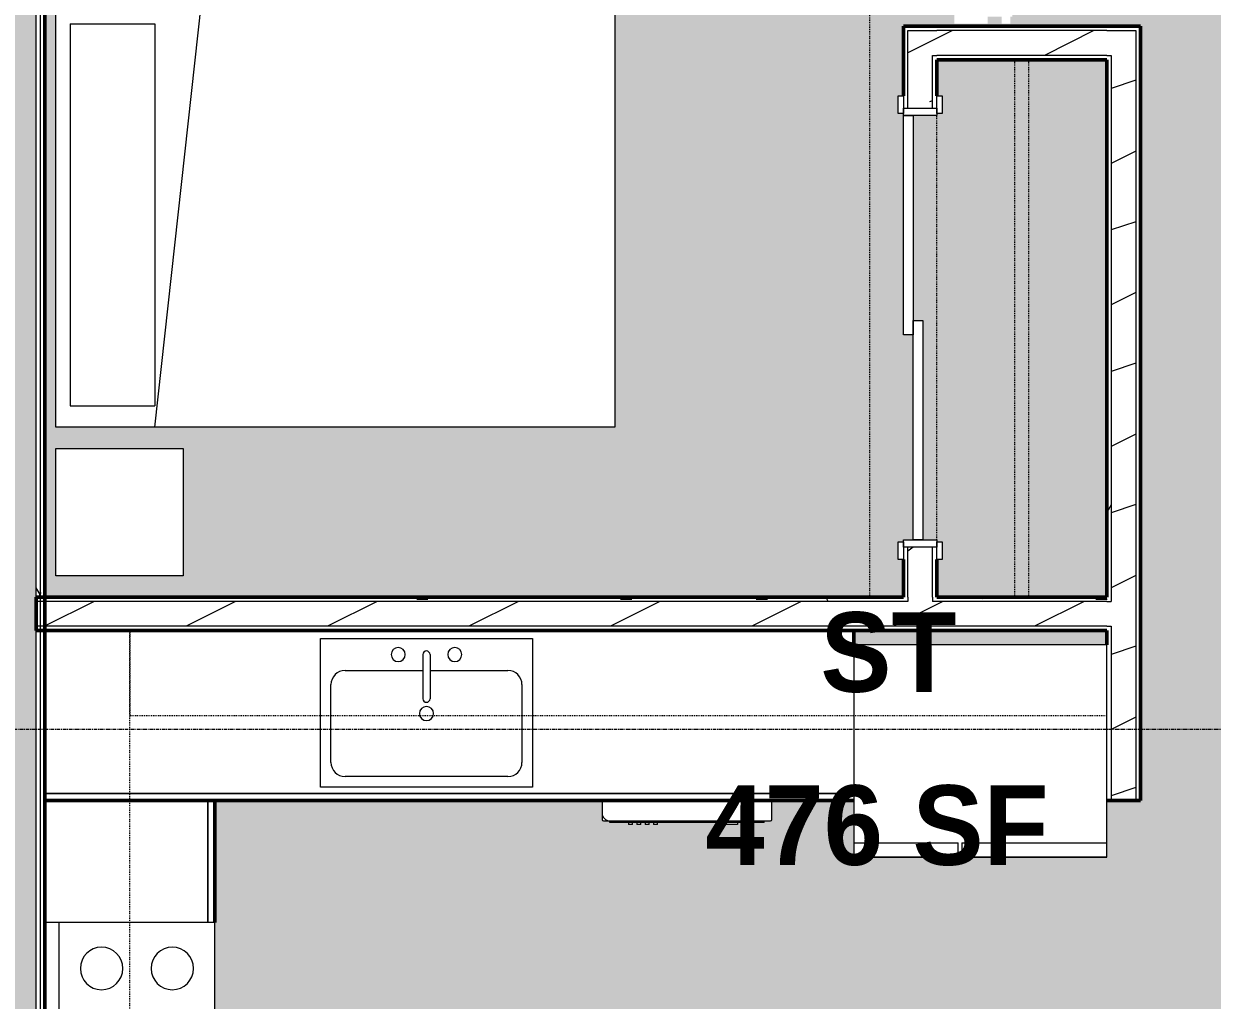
# Model space of a CAD drawing. Header units: inches. Extents: x -4292 to -464, y 9706 to 12474.
# Drawn here: x -3338.7 to -3170.7, y 10128.9 to 10266.9 of the extents above; entities that cross this region are included whole.
import ezdxf

# ---------------------------------------------------------------- set-up
doc = ezdxf.new("R2010")
doc.units = ezdxf.units.IN
doc.header["$MEASUREMENT"] = 0
doc.linetypes.add('Dash', pattern=[0.25, 0.125, -0.125])
doc.linetypes.add('Grid Line 1_2_', pattern=[0.875, 0.5, -0.125, 0.125, -0.125])
for name, color, linetype, lineweight in [('A-AREA-IDEN', 2, 'Continuous', 9), ('A-AREA-PATT-4', 254, 'Continuous', 9), ('A-DOOR-1', 7, 'Continuous', 9), ('A-DOOR-2', 90, 'Continuous', 20), ('A-DOOR-FRAM-1', 90, 'Continuous', 20), ('A-WALL', 113, 'Continuous', 13), ('A-WALL-2', 250, 'Continuous', 50), ('A-WALL-3', 50, 'Continuous', 13), ('A-WALL-PATT-1', 7, 'Continuous', 9), ('A-WALL-PATT-2', 55, 'Continuous', 9), ('A-WALL-PATT-5', 111, 'Continuous', 9), ('I-FURN-2', 7, 'Continuous', 9), ('I-FURN-HDLN-1', 7, 'Dash', 9), ('I-WALL-1', 2, 'Continuous', 50), ('P-SANR-FIXT-1', 7, 'Continuous', 9), ('Q-CASE-1', 250, 'Continuous', 50), ('Q-CASE-2', 7, 'Continuous', 9), ('Q-CASE-HDLN-1', 7, 'Dash', 9), ('Q-SPCQ-1', 7, 'Continuous', 9), ('S-GRID-1', 1, 'Grid Line 1_2_', 9)]:
    doc.layers.add(name, color=color, linetype=linetype, lineweight=lineweight)
doc.styles.add('Century Gothic_B', font='GOTHICB.TTF', dxfattribs={"height": 11.25})
pattern_1 = [(0, (0, 0), (38.4, 9.6), [1.584, -27.216, 1.584, -27.216, -153.6]), (0, (0, 0), (38.4, 9.6), [-57.6, 1.584, -56.016, 1.584, -27.216, -67.2]), (0, (0, 0), (38.4, 9.6), [-144, 1.584, -17.616, 1.584, -46.416]), (120, (14.4, 4.8), (-27.513844, 28.4553755), [1.584, -27.216, 1.584, -27.216, -153.6]), (120, (14.4, 4.8), (-27.513844, 28.4553755), [-57.6, 1.584, -56.016, 1.584, -27.216, -67.2]), (120, (14.4, 4.8), (-27.513844, 28.4553755), [-144, 1.584, -17.616, 1.584, -46.416]), (240, (19.2, 24), (-10.886156, -38.0553755), [1.584, -27.216, 1.584, -27.216, -153.6]), (240, (19.2, 24), (-10.886156, -38.0553755), [-57.6, 1.584, -56.016, 1.584, -27.216, -67.2]), (240, (19.2, 24), (-10.886156, -38.0553755), [-144, 1.584, -17.616, 1.584, -46.416])]
pattern_2 = [(216.87, (7.997, 19.992), (59.9755286, 39.9843071), [9.996, -89.964]), (206.565, (19.992, 13.994), (-19.991807, -19.992219), [22.352, -22.352]), (198.435, (19.992, 3.998), (-39.983821, -19.991955), [12.644, -50.576])]

msp = doc.modelspace()

# ---------------------------------------------------------------- hatches: boundary and pattern name
at = {"layer": 'A-AREA-PATT-4'}
h = msp.add_hatch(color=256, dxfattribs=at)
h.paths.add_polyline_path([(-3143.12374, 10355.1894), (-3143.12374, 10319.1894), (-3144.87374, 10319.1894), (-3144.87374, 10355.1894), (-3144.14013, 10355.1894)], flags=0)
h.paths.add_polyline_path([(-3140.12374, 10018.7144), (-3140.12374, 10046.2394), (-3141.10196, 10046.2394), (-3141.10196, 10050.9894), (-3140.12374, 10050.9894), (-3140.12374, 10355.1894), (-3143.12374, 10355.1894), (-3143.12374, 10357.1269), (-3143.74874, 10357.1269), (-3143.74874, 10358.1894), (-3178.49874, 10358.1894), (-3178.49874, 10357.1269), (-3179.12374, 10357.1269), (-3179.12374, 10355.1894), (-3202.44733, 10355.1894), (-3202.44733, 10346.9144), (-3200.49941, 10346.9144), (-3200.47811, 10347.9144), (-3199.24941, 10347.9144), (-3199.24941, 10346.9144), (-3198.97624, 10346.9144), (-3198.99941, 10345.4144), (-3199.24941, 10345.4144), (-3199.24941, 10343.81018), (-3198.99941, 10343.81018), (-3198.97624, 10341.47199), (-3198.82233, 10341.47199), (-3198.82233, 10339.97199), (-3198.99941, 10339.97199), (-3198.99941, 10311.64837), (-3198.82233, 10311.64837), (-3198.82233, 10311.53217), (-3198.74941, 10311.48039), (-3198.74941, 10311.15717), (-3198.49941, 10311.15717), (-3198.49941, 10311.54545), (-3198.24941, 10311.49528), (-3198.24941, 10308.55308), (-3198.49941, 10308.60784), (-3198.49941, 10310.80362), (-3198.74941, 10310.75546), (-3198.74941, 10310.42862), (-3198.82233, 10310.42862), (-3198.82233, 10310.14837), (-3198.99941, 10310.14837), (-3198.99941, 10307.81018), (-3199.24941, 10307.81018), (-3199.24941, 10269.4144), (-3198.97624, 10269.4144), (-3198.97624, 10267.9144), (-3199.24941, 10267.9144), (-3199.2707, 10266.9144), (-3200.49941, 10266.9144), (-3200.49941, 10267.9144), (-3202.44733, 10267.9144), (-3202.44733, 10266.9144), (-3207.19733, 10266.9144), (-3207.19733, 10269.9144), (-3202.44733, 10269.9144), (-3202.44733, 10269.4144), (-3200.49941, 10269.4144), (-3200.49941, 10307.81018), (-3200.74941, 10307.81018), (-3200.74941, 10343.81018), (-3200.49941, 10343.81018), (-3200.49941, 10345.4144), (-3202.44733, 10345.4144), (-3202.44733, 10305.9144), (-3217.14593, 10305.9144), (-3217.14593, 10310.6644), (-3207.19733, 10310.6644), (-3207.19733, 10352.7894), (-3264.98925, 10352.7894), (-3264.98925, 10376.7894), (-3273.01303, 10376.7894), (-3273.01303, 10369.06317), (-3273.13999, 10368.09876), (-3273.51225, 10367.20006), (-3274.10441, 10366.42834), (-3274.87614, 10365.83617), (-3275.77483, 10365.46392), (-3276.81556, 10365.33695), (-3278.12759, 10365.33695), (-3277.77987, 10362.31317), (-3276.58812, 10361.31317), (-3276.02135, 10360.31317), (-3275.66356, 10358.80365), (-3275.56591, 10358.1894), (-3275.48925, 10357.31317), (-3275.66356, 10355.32079), (-3276.2015, 10353.31317), (-3276.92944, 10351.31317), (-3277.86205, 10349.31317), (-3279.24948, 10347.31317), (-3280.24948, 10346.31317), (-3281.11551, 10345.81317), (-3282.48925, 10345.31317), (-3283.48925, 10345.31317), (-3284.86299, 10345.81317), (-3285.72901, 10346.31317), (-3286.72901, 10347.31317), (-3288.11644, 10349.31317), (-3289.04906, 10351.31317), (-3289.777, 10353.31317), (-3290.31494, 10355.32079), (-3290.48925, 10357.31317), (-3290.31494, 10358.80365), (-3290.22509, 10359.31317), (-3289.95715, 10360.31317), (-3289.39038, 10361.31317), (-3288.19863, 10362.31317), (-3287.85091, 10365.33695), (-3289.23925, 10365.33695), (-3290.20367, 10365.46392), (-3291.10236, 10365.83617), (-3291.87408, 10366.42834), (-3292.46625, 10367.20006), (-3292.8385, 10368.09876), (-3292.96547, 10369.06317), (-3292.96547, 10376.7894), (-3298.98925, 10376.7894), (-3298.98925, 10374.1644), (-3303.73925, 10374.16689), (-3303.73925, 10376.7894), (-3335.72374, 10376.7894), (-3335.72374, 10310.6644), (-3251.14593, 10310.6644), (-3251.14593, 10309.7894), (-3287.14593, 10309.7894), (-3287.14593, 10306.7894), (-3251.14593, 10306.7894), (-3251.14593, 10305.9144), (-3335.72374, 10305.9144), (-3335.72374, 10185.9144), (-3214.38483, 10185.9144), (-3214.38483, 10191.2269), (-3215.13483, 10191.2269), (-3215.13483, 10193.7269), (-3214.38483, 10193.7269), (-3214.38483, 10193.9769), (-3213.00983, 10193.9769), (-3213.00983, 10222.9769), (-3214.38483, 10222.9769), (-3214.42758, 10254.2269), (-3215.13483, 10254.2269), (-3215.13483, 10256.7269), (-3214.38483, 10256.7269), (-3214.38483, 10266.56899), (-3180.88483, 10266.56899), (-3180.88483, 10157.1644), (-3185.63483, 10157.1644), (-3185.63483, 10149.1644), (-3221.38483, 10149.1644), (-3221.38483, 10157.1644), (-3232.96848, 10157.1644), (-3232.96848, 10154.48625), (-3233.16533, 10154.2894), (-3234.06143, 10154.2894), (-3234.06143, 10154.0394), (-3237.82606, 10154.0394), (-3237.82606, 10153.7894), (-3239.72749, 10153.7894), (-3239.72749, 10154.0394), (-3249.11852, 10154.0394), (-3249.11852, 10153.7894), (-3249.70907, 10153.7894), (-3249.70907, 10154.0394), (-3250.29962, 10154.0394), (-3250.29962, 10153.7894), (-3250.89017, 10153.7894), (-3250.89017, 10154.0394), (-3251.48072, 10154.0394), (-3251.48072, 10153.7894), (-3252.07127, 10153.7894), (-3252.07127, 10154.0394), (-3252.66182, 10154.0394), (-3252.66182, 10153.7894), (-3253.25238, 10153.7894), (-3253.25238, 10154.0394), (-3255.87555, 10154.0394), (-3255.89663, 10154.2894), (-3256.82488, 10154.31145), (-3256.91083, 10154.34705), (-3256.96848, 10154.48625), (-3256.96848, 10157.1644), (-3311.72374, 10157.1644), (-3311.72374, 10055.4019), (-3304.22233, 10055.4019), (-3304.22233, 10050.0269), (-3308.97233, 10050.0269), (-3308.97233, 10050.6519), (-3335.72374, 10050.6519), (-3335.72374, 10018.7144), (-3308.97233, 10018.7144), (-3308.97233, 10020.0269), (-3304.22233, 10020.0269), (-3304.22233, 10018.7144), (-3177.14952, 10018.7144), (-3177.14952, 10050.9894), (-3202.54874, 10050.9894), (-3202.54874, 10110.9894), (-3172.54874, 10110.9894), (-3172.54874, 10050.9894), (-3171.10196, 10050.9894), (-3171.10196, 10046.2394), (-3172.39952, 10046.2394), (-3172.39952, 10018.7144), (-3141.32374, 10018.7144)], flags=0)
h.paths.add_polyline_path([(-3142.35196, 10019.0894), (-3170.35196, 10019.0894), (-3170.35196, 10044.3394), (-3160.84344, 10044.3394), (-3160.81847, 10044.8394), (-3160.36048, 10044.8394), (-3160.34592, 10044.3394), (-3144.08918, 10044.3394), (-3144.05172, 10044.8394), (-3143.36474, 10044.8394), (-3143.36474, 10044.3394), (-3142.35196, 10044.3394), (-3142.35196, 10020.0894)], flags=0)
h.paths.add_polyline_path([(-3308.34733, 10022.0269), (-3334.13483, 10022.0269), (-3334.13483, 10047.0269), (-3308.13483, 10047.0269), (-3308.13483, 10022.0269)], flags=0)
h.paths.add_polyline_path([(-3252.13624, 10029.62206), (-3253.19269, 10029.62206), (-3253.19269, 10113.62206), (-3218.19269, 10113.62206), (-3218.19269, 10107.62206), (-3217.19269, 10107.62206), (-3217.19269, 10035.62206), (-3218.19269, 10035.62206), (-3218.19269, 10029.62206), (-3249.19269, 10029.62206)], flags=0)
h.paths.add_polyline_path([(-3146.56369, 10057.47913), (-3156.54874, 10057.47913), (-3156.54874, 10075.47913), (-3152.54874, 10075.47913), (-3152.54874, 10111.47913), (-3156.54874, 10111.47913), (-3156.54874, 10129.47913), (-3140.42374, 10129.47913), (-3140.42374, 10057.47913), (-3145.54403, 10057.47913)], flags=0)
h.paths.add_polyline_path([(-3185.63483, 10179.1644), (-3185.63483, 10181.1644), (-3221.38483, 10181.1644), (-3221.38483, 10179.1644), (-3187.63483, 10179.1644)], flags=0)
h.paths.add_polyline_path([(-3204.32374, 10185.9144), (-3185.63483, 10185.9144), (-3185.63483, 10261.81899), (-3209.63483, 10261.81899), (-3209.63483, 10256.7269), (-3208.88483, 10256.7269), (-3208.88483, 10254.2269), (-3209.63483, 10254.2269), (-3209.63483, 10253.9769), (-3213.00983, 10253.9769), (-3213.00983, 10224.9769), (-3211.63483, 10224.9769), (-3211.63483, 10193.9769), (-3209.63483, 10193.9769), (-3209.63483, 10193.7269), (-3208.88483, 10193.7269), (-3208.88483, 10191.2269), (-3209.63483, 10191.2269), (-3209.63483, 10185.9144), (-3208.88483, 10185.9144)], flags=0)
h.paths.add_polyline_path([(-3316.17445, 10188.9144), (-3334.17445, 10188.9144), (-3334.17445, 10206.9144), (-3316.17445, 10206.9144), (-3316.17445, 10204.41546)], flags=0)
h.paths.add_polyline_path([(-3334.17445, 10209.9144), (-3334.17445, 10269.9144), (-3255.17445, 10269.9144), (-3255.17445, 10209.9144), (-3316.17445, 10209.9144)], flags=0)
h.paths.add_polyline_path([(-3334.17445, 10272.84623), (-3334.17445, 10290.84623), (-3316.17445, 10290.84623), (-3316.17445, 10272.84623)], flags=0)
h.paths.add_polyline_path([(-3311.95041, 10346.6644), (-3335.69733, 10346.6644), (-3335.69733, 10351.4144), (-3303.73925, 10351.4144), (-3303.73925, 10354.1644), (-3298.98925, 10354.1644), (-3298.98925, 10346.6644), (-3299.61425, 10346.6644)], flags=0)
at = {"layer": 'A-WALL-PATT-1'}
h = msp.add_hatch(dxfattribs=at)
h.set_pattern_fill('FP_3', color=256, style=0, pattern_type=2)
h.set_pattern_definition(pattern_1)
h.paths.add_polyline_path([(-3185.00983, 10157.1644), (-3185.00983, 10181.7894), (-3185.63483, 10181.7894), (-3185.63483, 10157.1644)], flags=0)
h.paths.add_polyline_path([(-3185.00983, 10185.2894), (-3185.00983, 10262.44399), (-3185.63483, 10262.44399), (-3185.63483, 10185.2894), (-3185.5073, 10185.2894)], flags=0)
h = msp.add_hatch(dxfattribs=at)
h.set_pattern_fill('FP_3', color=256, style=0, pattern_type=2)
h.set_pattern_definition(pattern_1)
h.paths.add_polyline_path([(-3221.38483, 10185.2894), (-3213.75983, 10185.2894), (-3213.75983, 10185.9144), (-3335.72374, 10185.9144), (-3335.72374, 10185.2894), (-3229.25705, 10185.2894)], flags=0)
h.paths.add_polyline_path([(-3185.63483, 10185.2894), (-3185.63483, 10185.9144), (-3210.25983, 10185.9144), (-3210.25983, 10185.2894)], flags=0)
at = {"layer": 'A-WALL-PATT-2'}
h = msp.add_hatch(dxfattribs=at)
h.set_pattern_fill('FP_7', color=256, style=0, pattern_type=2)
h.set_pattern_definition(pattern_2)
h.paths.add_polyline_path([(-3210.25983, 10185.2894), (-3210.25983, 10192.9769), (-3213.75983, 10192.9769), (-3213.75983, 10185.2894)], flags=0)
h.paths.add_polyline_path([(-3213.00983, 10254.9769), (-3210.25983, 10254.9769), (-3210.25983, 10265.94399), (-3213.75983, 10265.94399), (-3213.75983, 10254.9769)], flags=0)
h = msp.add_hatch(dxfattribs=at)
h.set_pattern_fill('FP_7', color=256, style=0, pattern_type=2)
h.set_pattern_definition(pattern_2)
h.paths.add_polyline_path([(-3185.63483, 10262.44399), (-3185.00983, 10262.44399), (-3185.00983, 10265.94399), (-3210.25983, 10265.94399), (-3210.25983, 10262.44399), (-3201.6926, 10262.44399)], flags=0)
h = msp.add_hatch(dxfattribs=at)
h.set_pattern_fill('FP_7', color=256, style=0, pattern_type=2)
h.set_pattern_definition(pattern_2)
h.paths.add_polyline_path([(-3181.50983, 10157.1644), (-3181.50983, 10265.94399), (-3185.00983, 10265.94399), (-3185.00983, 10157.1644)], flags=0)
h = msp.add_hatch(dxfattribs=at)
h.set_pattern_fill('FP_7', color=256, style=0, pattern_type=2)
h.set_pattern_definition(pattern_2)
h.paths.add_polyline_path([(-3221.38483, 10181.7894), (-3185.00983, 10181.7894), (-3185.00983, 10185.2894), (-3336.97374, 10185.2894), (-3336.97374, 10181.7894), (-3229.25705, 10181.7894)], flags=0)
at = {"layer": 'A-WALL-PATT-5'}
h = msp.add_hatch(dxfattribs=at)
h.set_pattern_fill('FP_38', color=256, style=0, pattern_type=2)
h.set_pattern_definition([(161.57, (0.6, 0.6), (-4.80033747, -0.00041462), [0, -34.152, 3.792, 0]), (18.43, (-0.6, 0.6), (-4.80033747, 0.00041462), [0, -34.152, 3.792, 0]), (108.43, (0.6, 0.6), (2.39913218, -12.00105099), [11.382, -26.562]), (71.57, (-0.6, 0.6), (2.39913218, 12.00105099), [11.382, -26.562])])
h.paths.add_polyline_path([(-3339.51486, 10018.0894), (-3336.97374, 10018.0894), (-3336.97374, 10378.0394), (-3340.47374, 10378.0394), (-3340.47374, 10018.0894)], flags=0)
h = msp.add_hatch(dxfattribs=at)
h.set_pattern_fill('FP_3', color=256, style=0, pattern_type=2)
h.set_pattern_definition(pattern_1)
h.paths.add_polyline_path([(-3336.34874, 10018.0894), (-3336.34874, 10181.7894), (-3336.97374, 10181.7894), (-3336.97374, 10018.0894)], flags=0)
h.paths.add_polyline_path([(-3336.64007, 10185.2894), (-3336.34874, 10185.2894), (-3336.34874, 10377.4144), (-3336.97374, 10377.4114), (-3336.97374, 10185.2894)], flags=0)
h = msp.add_hatch(dxfattribs=at)
h.set_pattern_fill('FP_3', color=256, style=0, pattern_type=2)
h.set_pattern_definition(pattern_1)
h.paths.add_polyline_path([(-3335.72374, 10018.0894), (-3335.72374, 10181.7894), (-3336.34874, 10181.7894), (-3336.34874, 10018.0894)], flags=0)
h.paths.add_polyline_path([(-3335.72374, 10185.2894), (-3335.72374, 10376.7894), (-3336.34874, 10376.7894), (-3336.34874, 10185.2894)], flags=0)

# ---------------------------------------------------------------- linework, layer by layer
at = {"layer": 'A-DOOR-1'}
for p, q in [((-3215.13483, 10256.7269), (-3214.38483, 10256.7269)), ((-3215.13483, 10254.2269), (-3215.13483, 10256.7269)), ((-3214.38483, 10256.7269), (-3214.38483, 10254.2269)), ((-3209.63483, 10256.7269), (-3208.88483, 10256.7269)), ((-3209.63483, 10254.2269), (-3209.63483, 10256.7269)), ((-3208.88483, 10256.7269), (-3208.88483, 10254.2269)), ((-3214.38483, 10254.2269), (-3215.13483, 10254.2269)), ((-3208.88483, 10254.2269), (-3209.63483, 10254.2269)), ((-3215.13483, 10193.7269), (-3214.38483, 10193.7269)), ((-3215.13483, 10191.2269), (-3215.13483, 10193.7269)), ((-3214.38483, 10193.7269), (-3214.38483, 10191.2269)), ((-3209.63483, 10193.7269), (-3208.88483, 10193.7269)), ((-3209.63483, 10191.2269), (-3209.63483, 10193.7269)), ((-3208.88483, 10193.7269), (-3208.88483, 10191.2269)), ((-3214.38483, 10191.2269), (-3215.13483, 10191.2269)), ((-3208.88483, 10191.2269), (-3209.63483, 10191.2269))]:
    msp.add_line(p, q, dxfattribs=at)
at = {"layer": 'A-DOOR-2'}
for p, q in [((-3214.38483, 10253.9769), (-3213.00983, 10253.9769)), ((-3214.38483, 10222.9769), (-3214.38483, 10253.9769)), ((-3213.00983, 10253.9769), (-3213.00983, 10222.9769)), ((-3213.00983, 10224.9769), (-3211.63483, 10224.9769)), ((-3213.00983, 10193.9769), (-3213.00983, 10224.9769)), ((-3211.63483, 10224.9769), (-3211.63483, 10193.9769)), ((-3213.00983, 10222.9769), (-3214.38483, 10222.9769)), ((-3211.63483, 10193.9769), (-3213.00983, 10193.9769))]:
    msp.add_line(p, q, dxfattribs=at)
at = {"layer": 'A-DOOR-FRAM-1'}
for p, q in [((-3214.38483, 10254.9769), (-3209.63483, 10254.9769)), ((-3214.38483, 10253.9769), (-3214.38483, 10254.9769)), ((-3209.63483, 10254.9769), (-3209.63483, 10253.9769)), ((-3209.63483, 10253.9769), (-3214.38483, 10253.9769)), ((-3214.38483, 10192.9769), (-3214.38483, 10193.9769)), ((-3214.38483, 10193.9769), (-3209.63483, 10193.9769)), ((-3209.63483, 10192.9769), (-3214.38483, 10192.9769)), ((-3209.63483, 10193.9769), (-3209.63483, 10192.9769))]:
    msp.add_line(p, q, dxfattribs=at)
at = {"layer": 'A-WALL'}
for p, q in [((-3336.97374, 10018.0894), (-3336.97374, 10378.0394)), ((-3336.34874, 10018.0894), (-3336.34874, 10377.4144))]:
    msp.add_line(p, q, dxfattribs=at)
at = {"layer": 'A-WALL-2'}
for p, q in [((-3214.38483, 10266.56899), (-3214.38483, 10256.7269)), ((-3213.75983, 10266.56899), (-3214.38483, 10266.56899)), ((-3209.63483, 10266.56899), (-3213.75983, 10266.56899)), ((-3185.63483, 10266.56899), (-3209.63483, 10266.56899)), ((-3181.50983, 10266.56899), (-3185.63483, 10266.56899)), ((-3180.88483, 10266.56899), (-3181.50983, 10266.56899)), ((-3180.88483, 10157.1644), (-3180.88483, 10266.56899)), ((-3209.63483, 10256.7269), (-3209.63483, 10261.81899)), ((-3209.63483, 10261.81899), (-3185.63483, 10261.81899)), ((-3185.63483, 10261.81899), (-3185.63483, 10185.9144)), ((-3214.38483, 10191.2269), (-3214.38483, 10185.9144)), ((-3209.63483, 10185.9144), (-3209.63483, 10191.2269)), ((-3214.38483, 10185.9144), (-3336.97374, 10185.9144)), ((-3336.97374, 10185.9144), (-3336.97374, 10181.1644)), ((-3185.63483, 10185.9144), (-3209.63483, 10185.9144)), ((-3336.97374, 10181.1644), (-3185.63483, 10181.1644)), ((-3185.63483, 10181.1644), (-3185.63483, 10179.1644)), ((-3185.63483, 10157.1644), (-3180.88483, 10157.1644))]:
    msp.add_line(p, q, dxfattribs=at)
at = {"layer": 'A-WALL-3'}
for p, q in [((-3213.75983, 10254.9769), (-3213.75983, 10265.94399)), ((-3213.75983, 10265.94399), (-3210.25983, 10265.94399)), ((-3210.25983, 10265.94399), (-3209.63483, 10265.94399)), ((-3185.63483, 10265.94399), (-3209.63483, 10265.94399)), ((-3185.63483, 10265.94399), (-3185.00983, 10265.94399)), ((-3185.00983, 10265.94399), (-3181.50983, 10265.94399)), ((-3181.50983, 10265.94399), (-3181.50983, 10157.1644)), ((-3210.25983, 10254.9769), (-3210.25983, 10262.44399)), ((-3210.25983, 10262.44399), (-3209.63483, 10262.44399)), ((-3185.63483, 10262.44399), (-3209.63483, 10262.44399)), ((-3185.63483, 10262.44399), (-3185.00983, 10262.44399)), ((-3185.00983, 10262.44399), (-3185.00983, 10185.2894)), ((-3213.75983, 10185.9144), (-3213.75983, 10192.9769)), ((-3210.25983, 10185.9144), (-3210.25983, 10192.9769)), ((-3213.75983, 10185.9144), (-3213.75983, 10185.2894)), ((-3210.25983, 10185.9144), (-3210.25983, 10185.2894)), ((-3213.75983, 10185.2894), (-3336.97374, 10185.2894)), ((-3185.63483, 10185.2894), (-3210.25983, 10185.2894)), ((-3185.63483, 10185.2894), (-3185.00983, 10185.2894)), ((-3185.63483, 10181.7894), (-3336.97374, 10181.7894)), ((-3185.63483, 10181.7894), (-3185.00983, 10181.7894)), ((-3185.00983, 10181.7894), (-3185.00983, 10157.1644))]:
    msp.add_line(p, q, dxfattribs=at)
at = {"layer": 'I-FURN-2'}
for p, q in [((-3334.17445, 10209.9144), (-3334.17445, 10269.9144)), ((-3320.17445, 10209.9144), (-3313.59483, 10269.9144)), ((-3255.17445, 10269.9144), (-3255.17445, 10209.9144)), ((-3332.17445, 10266.9144), (-3320.17445, 10266.9144)), ((-3332.17445, 10266.9144), (-3332.17445, 10212.9144)), ((-3320.17445, 10266.9144), (-3320.17445, 10212.9144)), ((-3332.17445, 10212.9144), (-3320.17445, 10212.9144)), ((-3255.17445, 10209.9144), (-3334.17445, 10209.9144)), ((-3334.17445, 10206.9144), (-3316.17445, 10206.9144)), ((-3334.17445, 10188.9144), (-3334.17445, 10206.9144)), ((-3316.17445, 10206.9144), (-3316.17445, 10188.9144)), ((-3316.17445, 10188.9144), (-3334.17445, 10188.9144))]:
    msp.add_line(p, q, dxfattribs=at)
at = {"layer": 'I-FURN-HDLN-1'}
msp.add_line((-3219.17445, 10305.9144), (-3219.17445, 10185.9144), dxfattribs=at)
at = {"layer": 'I-WALL-1'}
msp.add_line((-3335.72374, 10018.0894), (-3335.72374, 10376.7894), dxfattribs=at)
at = {"layer": 'P-SANR-FIXT-1'}
for p, q in [((-3296.79573, 10159.0394), (-3296.79573, 10180.0394)), ((-3296.79573, 10180.0394), (-3266.79573, 10180.0394)), ((-3266.79573, 10180.0394), (-3266.79573, 10159.0394)), ((-3282.29573, 10177.7894), (-3282.29573, 10171.5394)), ((-3281.29573, 10177.7894), (-3281.29573, 10171.5394)), ((-3293.29573, 10175.5394), (-3282.29573, 10175.5394)), ((-3281.29573, 10175.5394), (-3270.29573, 10175.5394)), ((-3295.29573, 10162.5394), (-3295.29573, 10173.5394)), ((-3268.29573, 10173.5394), (-3268.29573, 10162.5394)), ((-3270.29573, 10160.5394), (-3293.29573, 10160.5394)), ((-3266.79573, 10159.0394), (-3296.79573, 10159.0394))]:
    msp.add_line(p, q, dxfattribs=at)
for centre, radius, start, end in [((-3285.79573, 10177.7894), 1, 0, 180), ((-3285.79573, 10177.7894), 1, 180, 0), ((-3281.79573, 10177.7894), 0.5, 0, 180), ((-3277.79573, 10177.7894), 1, 0, 180), ((-3277.79573, 10177.7894), 1, 180, 0), ((-3293.29573, 10173.5394), 2, 90, 180), ((-3270.29573, 10173.5394), 2, 0, 90), ((-3281.79573, 10171.5394), 0.5, 180, 0), ((-3281.79573, 10169.44706), 1, 0, 180), ((-3281.79573, 10169.44706), 1, 180, 0), ((-3293.29573, 10162.5394), 2, 180, 270), ((-3270.29573, 10162.5394), 2, 270, 0)]:
    msp.add_arc(centre, radius, start, end, dxfattribs=at)
at = {"layer": 'Q-CASE-1'}
for p, q in [((-3221.38483, 10181.1644), (-3221.38483, 10179.1644)), ((-3221.38483, 10157.1644), (-3335.72374, 10157.1644)), ((-3335.72374, 10157.1644), (-3311.72374, 10157.1644)), ((-3311.72374, 10157.1644), (-3311.72374, 10139.93173))]:
    msp.add_line(p, q, dxfattribs=at)
at = {"layer": 'Q-CASE-2'}
for p, q in [((-3221.38483, 10181.1644), (-3221.38483, 10179.1644)), ((-3335.72374, 10158.1644), (-3221.38483, 10158.1644)), ((-3221.38483, 10158.1644), (-3335.72374, 10158.1644)), ((-3221.38483, 10157.1644), (-3335.72374, 10157.1644)), ((-3335.72374, 10157.1644), (-3312.72374, 10157.1644)), ((-3312.72374, 10157.1644), (-3311.72374, 10157.1644)), ((-3312.72374, 10139.93173), (-3312.72374, 10157.1644)), ((-3312.72374, 10157.1644), (-3312.72374, 10139.93173)), ((-3311.72374, 10157.1644), (-3311.72374, 10139.93173))]:
    msp.add_line(p, q, dxfattribs=at)
at = {"layer": 'Q-CASE-HDLN-1'}
for p, q in [((-3209.63483, 10261.81899), (-3185.63483, 10261.81899)), ((-3209.63483, 10256.7269), (-3209.63483, 10261.81899)), ((-3198.63483, 10185.9144), (-3198.63483, 10261.81899)), ((-3196.63483, 10185.9144), (-3196.63483, 10261.81899)), ((-3185.63483, 10261.81899), (-3185.63483, 10185.9144)), ((-3209.63483, 10193.9769), (-3209.63483, 10253.9769)), ((-3209.63483, 10185.9144), (-3209.63483, 10191.2269)), ((-3185.63483, 10185.9144), (-3209.63483, 10185.9144)), ((-3323.72374, 10181.1644), (-3335.72374, 10181.1644)), ((-3335.72374, 10181.1644), (-3335.72374, 10055.4019)), ((-3323.72374, 10055.4019), (-3323.72374, 10181.1644)), ((-3185.63483, 10181.1644), (-3323.72374, 10181.1644)), ((-3323.72374, 10181.1644), (-3323.72374, 10169.1644)), ((-3185.63483, 10169.1644), (-3185.63483, 10181.1644)), ((-3323.72374, 10169.1644), (-3185.63483, 10169.1644))]:
    msp.add_line(p, q, dxfattribs=at)
at = {"layer": 'Q-SPCQ-1'}
for p, q in [((-3185.63483, 10179.1644), (-3221.38483, 10179.1644)), ((-3221.38483, 10179.1644), (-3221.38483, 10149.1644)), ((-3185.63483, 10149.1644), (-3185.63483, 10179.1644)), ((-3256.96848, 10157.1644), (-3256.96848, 10155.36125)), ((-3232.96848, 10154.48625), (-3232.96848, 10157.1644)), ((-3256.96848, 10155.36125), (-3256.96848, 10154.48625)), ((-3256.77163, 10154.2894), (-3255.89663, 10154.2894)), ((-3255.89663, 10154.2894), (-3233.16533, 10154.2894)), ((-3255.87555, 10154.0394), (-3255.87555, 10154.28958)), ((-3234.06143, 10154.0394), (-3255.87555, 10154.0394)), ((-3253.25238, 10154.0394), (-3253.25238, 10153.7894)), ((-3252.66182, 10153.7894), (-3253.25238, 10153.7894)), ((-3252.66182, 10153.7894), (-3252.66182, 10154.0394)), ((-3252.07127, 10154.0394), (-3252.07127, 10153.7894)), ((-3251.48072, 10153.7894), (-3252.07127, 10153.7894)), ((-3251.48072, 10153.7894), (-3251.48072, 10154.0394)), ((-3250.89017, 10154.0394), (-3250.89017, 10153.7894)), ((-3250.29962, 10153.7894), (-3250.89017, 10153.7894)), ((-3250.29962, 10153.7894), (-3250.29962, 10154.0394)), ((-3249.70907, 10154.0394), (-3249.70907, 10153.7894)), ((-3249.11852, 10153.7894), (-3249.70907, 10153.7894)), ((-3249.11852, 10153.7894), (-3249.11852, 10154.0394)), ((-3239.76103, 10154.0394), (-3239.76103, 10153.7894)), ((-3238.77678, 10153.7894), (-3239.72749, 10153.7894)), ((-3237.82606, 10153.7894), (-3238.77678, 10153.7894)), ((-3237.79252, 10153.7894), (-3237.79252, 10154.0394)), ((-3234.06143, 10154.0394), (-3234.06143, 10154.2894)), ((-3221.38483, 10151.1644), (-3206.63483, 10151.1644)), ((-3221.38483, 10151.1644), (-3221.38483, 10149.1644)), ((-3206.63483, 10149.1644), (-3206.63483, 10151.1644)), ((-3206.13483, 10151.1644), (-3185.63483, 10151.1644)), ((-3206.13483, 10151.1644), (-3206.13483, 10149.1644)), ((-3185.63483, 10149.1644), (-3185.63483, 10151.1644)), ((-3221.38483, 10149.1644), (-3185.63483, 10149.1644)), ((-3206.63483, 10149.1644), (-3221.38483, 10149.1644)), ((-3185.63483, 10149.1644), (-3206.13483, 10149.1644)), ((-3311.72374, 10139.93173), (-3335.72374, 10139.93173)), ((-3333.72374, 10115.93173), (-3333.72374, 10139.93173)), ((-3311.72374, 10115.93173), (-3311.72374, 10139.93173))]:
    msp.add_line(p, q, dxfattribs=at)
for centre, radius, start, end in [((-3255.89663, 10155.36125), 1.07185, 180, 270), ((-3256.77163, 10154.48625), 0.19685, 180, 270), ((-3233.16533, 10154.48625), 0.19685, 270, 0), ((-3233.16533, 10154.48625), 0.19685, 270, 0), ((-3327.72374, 10133.43173), 3, 90, 270), ((-3327.72374, 10133.43173), 3, 270, 90), ((-3317.72374, 10133.43173), 3, 90, 270), ((-3317.72374, 10133.43173), 3, 270, 90)]:
    msp.add_arc(centre, radius, start, end, dxfattribs=at)
at = {"layer": 'S-GRID-1'}
msp.add_line((-464.45104, 10167.1894), (-4232.19143, 10167.1894), dxfattribs=at)

# ---------------------------------------------------------------- texts
at = {"layer": 'A-AREA-IDEN', "char_height": 11.25, "attachment_point": 1, "style": 'Century Gothic_B'}
for s, insert, width in [('ST', (-3226.11239, 10183.76783), 18.18), ('476 SF', (-3242.36436, 10159.31021), 57.57)]:
    msp.add_mtext(s, dxfattribs=dict(at, insert=insert, width=width))

doc.saveas('drawing.dxf')
